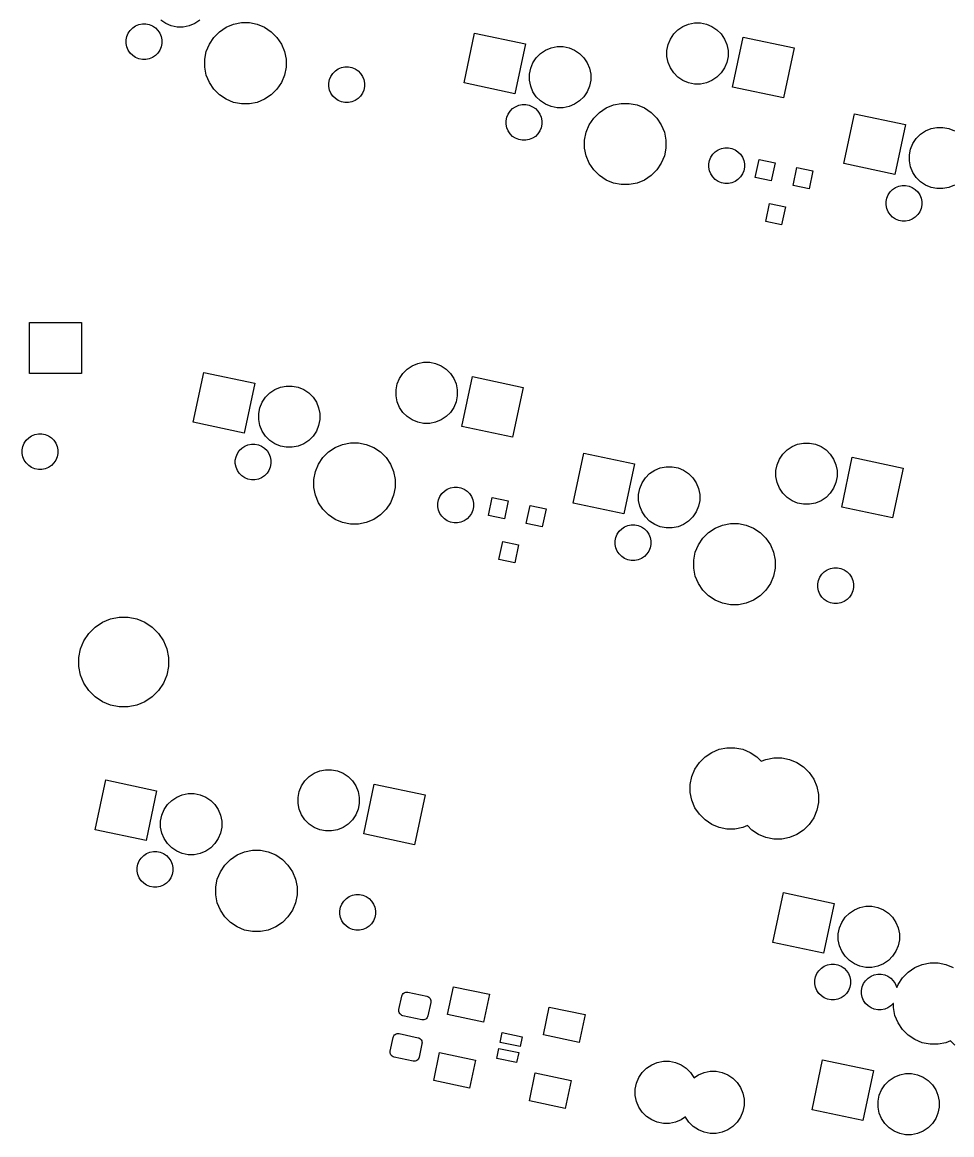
# Model space of a CAD drawing. Extents: x 25 to 360, y 20 to 134.
# Drawn here: x 100 to 145.6, y 26.8 to 81.4 of the extents above; entities that cross this region are included whole.
import ezdxf

# ---------------------------------------------------------------- set-up
doc = ezdxf.new("R2010")
doc.units = 0
doc.layers.add('BLACK', color=7, linetype='CONTINUOUS')

msp = doc.modelspace()

# ---------------------------------------------------------------- linework, layer by layer
at = {"layer": 'BLACK', "linetype": 'CONTINUOUS'}
for p, q in [((107.047, 81.2948), (106.802, 81.4589)), ((108.714, 81.4589), (108.468, 81.2948)), ((110.375, 81.2647), (110.76, 81.3413)), ((110.76, 81.3413), (111.153, 81.3413)), ((111.153, 81.3413), (111.538, 81.2647)), ((132.693, 81.2699), (132.983, 81.3276)), ((132.983, 81.3276), (133.279, 81.3276)), ((133.279, 81.3276), (133.568, 81.2699)), ((105.146, 80.6588), (105.212, 80.8181)), ((105.212, 80.8181), (105.308, 80.9614)), ((105.308, 80.9614), (105.43, 81.0832)), ((105.43, 81.0832), (105.573, 81.179)), ((105.573, 81.179), (105.732, 81.245)), ((105.732, 81.245), (105.901, 81.2786)), ((105.901, 81.2786), (106.074, 81.2786)), ((106.074, 81.2786), (106.243, 81.245)), ((106.243, 81.245), (106.402, 81.179)), ((106.402, 81.179), (106.545, 81.0832)), ((106.545, 81.0832), (106.667, 80.9614)), ((106.667, 80.9614), (106.763, 80.8181)), ((106.763, 80.8181), (106.829, 80.6588)), ((107.32, 81.1817), (107.047, 81.2948)), ((107.61, 81.124), (107.32, 81.1817)), ((107.906, 81.124), (107.61, 81.124)), ((108.195, 81.1817), (107.906, 81.124)), ((108.468, 81.2948), (108.195, 81.1817)), ((109.408, 80.6184), (109.685, 80.8962)), ((109.685, 80.8962), (110.012, 81.1144)), ((110.012, 81.1144), (110.375, 81.2647)), ((111.538, 81.2647), (111.901, 81.1144)), ((111.901, 81.1144), (112.228, 80.8962)), ((112.228, 80.8962), (112.505, 80.6184)), ((121.681, 78.3866), (122.201, 80.832)), ((122.201, 80.832), (124.695, 80.3018)), ((131.802, 80.5381), (131.966, 80.7838)), ((131.966, 80.7838), (132.175, 80.9927)), ((132.175, 80.9927), (132.42, 81.1569)), ((132.42, 81.1569), (132.693, 81.2699)), ((133.568, 81.2699), (133.841, 81.1569)), ((133.841, 81.1569), (134.087, 80.9927)), ((134.087, 80.9927), (134.296, 80.7838)), ((134.296, 80.7838), (134.46, 80.5381)), ((105.113, 80.4898), (105.146, 80.6588)), ((105.113, 80.3174), (105.113, 80.4898)), ((105.146, 80.1484), (105.113, 80.3174)), ((106.829, 80.6588), (106.863, 80.4898)), ((106.863, 80.3174), (106.829, 80.1484)), ((106.863, 80.4898), (106.863, 80.3174)), ((109.039, 79.929), (109.19, 80.2919)), ((109.19, 80.2919), (109.408, 80.6184)), ((112.505, 80.6184), (112.723, 80.2919)), ((112.723, 80.2919), (112.874, 79.929)), ((124.695, 80.3018), (124.175, 77.8565)), ((131.631, 79.9753), (131.689, 80.2651)), ((131.689, 80.2651), (131.802, 80.5381)), ((134.46, 80.5381), (134.573, 80.2651)), ((134.573, 80.2651), (134.631, 79.9753)), ((134.854, 78.1835), (135.373, 80.6288)), ((135.373, 80.6288), (137.868, 80.0987)), ((105.212, 79.9891), (105.146, 80.1484)), ((105.308, 79.8458), (105.212, 79.9891)), ((105.43, 79.7239), (105.308, 79.8458)), ((105.573, 79.6282), (105.43, 79.7239)), ((106.545, 79.7239), (106.402, 79.6282)), ((106.667, 79.8458), (106.545, 79.7239)), ((106.763, 79.9891), (106.667, 79.8458)), ((106.829, 80.1484), (106.763, 79.9891)), ((108.963, 79.5438), (109.039, 79.929)), ((112.874, 79.929), (112.95, 79.5438)), ((125.226, 79.6195), (125.435, 79.8284)), ((125.435, 79.8284), (125.681, 79.9926)), ((125.681, 79.9926), (125.954, 80.1057)), ((125.954, 80.1057), (126.244, 80.1633)), ((126.244, 80.1633), (126.539, 80.1633)), ((126.539, 80.1633), (126.829, 80.1057)), ((126.829, 80.1057), (127.102, 79.9926)), ((127.102, 79.9926), (127.348, 79.8284)), ((127.348, 79.8284), (127.557, 79.6195)), ((131.631, 79.6798), (131.631, 79.9753)), ((131.689, 79.39), (131.631, 79.6798)), ((134.631, 79.6798), (134.573, 79.39)), ((134.631, 79.9753), (134.631, 79.6798)), ((137.868, 80.0987), (137.348, 77.6533)), ((105.732, 79.5622), (105.573, 79.6282)), ((105.901, 79.5286), (105.732, 79.5622)), ((106.074, 79.5286), (105.901, 79.5286)), ((106.243, 79.5622), (106.074, 79.5286)), ((106.402, 79.6282), (106.243, 79.5622)), ((108.963, 79.151), (108.963, 79.5438)), ((109.039, 78.7658), (108.963, 79.151)), ((112.95, 79.151), (112.874, 78.7658)), ((112.95, 79.5438), (112.95, 79.151)), ((115.511, 79.0666), (115.67, 79.1326)), ((115.67, 79.1326), (115.839, 79.1662)), ((115.839, 79.1662), (116.012, 79.1662)), ((116.012, 79.1662), (116.181, 79.1326)), ((116.181, 79.1326), (116.34, 79.0666)), ((124.949, 79.1009), (125.062, 79.3738)), ((125.062, 79.3738), (125.226, 79.6195)), ((127.557, 79.6195), (127.721, 79.3738)), ((127.721, 79.3738), (127.834, 79.1009)), ((131.802, 79.1171), (131.689, 79.39)), ((134.573, 79.39), (134.46, 79.1171)), ((109.19, 78.4029), (109.039, 78.7658)), ((112.874, 78.7658), (112.723, 78.4029)), ((115.084, 78.5464), (115.15, 78.7057)), ((115.15, 78.7057), (115.246, 78.849)), ((115.246, 78.849), (115.368, 78.9709)), ((115.368, 78.9709), (115.511, 79.0666)), ((116.34, 79.0666), (116.483, 78.9709)), ((116.483, 78.9709), (116.605, 78.849)), ((116.605, 78.849), (116.701, 78.7057)), ((116.701, 78.7057), (116.767, 78.5464)), ((124.892, 78.8111), (124.949, 79.1009)), ((124.892, 78.5156), (124.892, 78.8111)), ((127.834, 79.1009), (127.892, 78.8111)), ((127.892, 78.8111), (127.892, 78.5156)), ((131.966, 78.8714), (131.802, 79.1171)), ((132.175, 78.6625), (131.966, 78.8714)), ((132.42, 78.4983), (132.175, 78.6625)), ((134.087, 78.6625), (133.841, 78.4983)), ((134.296, 78.8714), (134.087, 78.6625)), ((134.46, 79.1171), (134.296, 78.8714)), ((109.408, 78.0764), (109.19, 78.4029)), ((109.685, 77.7986), (109.408, 78.0764)), ((112.505, 78.0764), (112.228, 77.7986)), ((112.723, 78.4029), (112.505, 78.0764)), ((115.05, 78.3774), (115.084, 78.5464)), ((115.05, 78.205), (115.05, 78.3774)), ((115.084, 78.036), (115.05, 78.205)), ((116.767, 78.5464), (116.8, 78.3774)), ((116.8, 78.205), (116.767, 78.036)), ((116.8, 78.3774), (116.8, 78.205)), ((124.175, 77.8565), (121.681, 78.3866)), ((124.949, 78.2258), (124.892, 78.5156)), ((125.062, 77.9528), (124.949, 78.2258)), ((127.834, 78.2258), (127.721, 77.9528)), ((127.892, 78.5156), (127.834, 78.2258)), ((132.693, 78.3852), (132.42, 78.4983)), ((132.983, 78.3276), (132.693, 78.3852)), ((133.279, 78.3276), (132.983, 78.3276)), ((133.568, 78.3852), (133.279, 78.3276)), ((133.841, 78.4983), (133.568, 78.3852)), ((137.348, 77.6533), (134.854, 78.1835)), ((110.012, 77.5804), (109.685, 77.7986)), ((110.375, 77.4301), (110.012, 77.5804)), ((111.901, 77.5804), (111.538, 77.4301)), ((112.228, 77.7986), (111.901, 77.5804)), ((115.15, 77.8767), (115.084, 78.036)), ((115.246, 77.7334), (115.15, 77.8767)), ((115.368, 77.6116), (115.246, 77.7334)), ((115.511, 77.5158), (115.368, 77.6116)), ((115.67, 77.4498), (115.511, 77.5158)), ((116.34, 77.5158), (116.181, 77.4498)), ((116.483, 77.6116), (116.34, 77.5158)), ((116.605, 77.7334), (116.483, 77.6116)), ((116.701, 77.8767), (116.605, 77.7334)), ((116.767, 78.036), (116.701, 77.8767)), ((125.226, 77.7071), (125.062, 77.9528)), ((125.435, 77.4982), (125.226, 77.7071)), ((125.681, 77.334), (125.435, 77.4982)), ((127.348, 77.4982), (127.102, 77.334)), ((127.557, 77.7071), (127.348, 77.4982)), ((127.721, 77.9528), (127.557, 77.7071)), ((110.76, 77.3535), (110.375, 77.4301)), ((111.153, 77.3535), (110.76, 77.3535)), ((111.538, 77.4301), (111.153, 77.3535)), ((115.839, 77.4162), (115.67, 77.4498)), ((116.012, 77.4162), (115.839, 77.4162)), ((116.181, 77.4498), (116.012, 77.4162)), ((123.846, 76.8573), (123.942, 77.0007)), ((123.942, 77.0007), (124.063, 77.1225)), ((124.063, 77.1225), (124.207, 77.2183)), ((124.207, 77.2183), (124.366, 77.2843)), ((124.366, 77.2843), (124.535, 77.3179)), ((124.535, 77.3179), (124.707, 77.3179)), ((124.707, 77.3179), (124.876, 77.2843)), ((124.876, 77.2843), (125.036, 77.2183)), ((125.036, 77.2183), (125.179, 77.1225)), ((125.179, 77.1225), (125.301, 77.0007)), ((125.301, 77.0007), (125.397, 76.8573)), ((125.954, 77.221), (125.681, 77.334)), ((126.244, 77.1633), (125.954, 77.221)), ((126.539, 77.1633), (126.244, 77.1633)), ((126.829, 77.221), (126.539, 77.1633)), ((127.102, 77.334), (126.829, 77.221)), ((128.319, 76.9355), (128.646, 77.1537)), ((128.646, 77.1537), (129.009, 77.304)), ((129.009, 77.304), (129.394, 77.3806)), ((129.394, 77.3806), (129.787, 77.3806)), ((129.787, 77.3806), (130.172, 77.304)), ((130.172, 77.304), (130.535, 77.1537)), ((130.535, 77.1537), (130.861, 76.9355)), ((123.746, 76.5291), (123.78, 76.6981)), ((123.746, 76.3567), (123.746, 76.5291)), ((123.78, 76.6981), (123.846, 76.8573)), ((125.397, 76.8573), (125.463, 76.6981)), ((125.463, 76.6981), (125.496, 76.5291)), ((125.496, 76.5291), (125.496, 76.3567)), ((127.823, 76.3312), (128.041, 76.6577)), ((128.041, 76.6577), (128.319, 76.9355)), ((130.861, 76.9355), (131.139, 76.6577)), ((131.139, 76.6577), (131.357, 76.3312)), ((140.315, 74.4259), (140.835, 76.8713)), ((140.835, 76.8713), (143.329, 76.3411)), ((123.78, 76.1876), (123.746, 76.3567)), ((123.846, 76.0284), (123.78, 76.1876)), ((123.942, 75.8851), (123.846, 76.0284)), ((124.063, 75.7632), (123.942, 75.8851)), ((125.301, 75.8851), (125.179, 75.7632)), ((125.397, 76.0284), (125.301, 75.8851)), ((125.463, 76.1876), (125.397, 76.0284)), ((125.496, 76.3567), (125.463, 76.1876)), ((127.596, 75.5831), (127.673, 75.9683)), ((127.673, 75.9683), (127.823, 76.3312)), ((131.357, 76.3312), (131.507, 75.9683)), ((131.507, 75.9683), (131.584, 75.5831)), ((143.329, 76.3411), (142.809, 73.8957)), ((143.86, 75.6588), (144.069, 75.8677)), ((144.069, 75.8677), (144.315, 76.0319)), ((144.315, 76.0319), (144.588, 76.145)), ((144.588, 76.145), (144.878, 76.2026)), ((144.878, 76.2026), (145.173, 76.2026)), ((145.173, 76.2026), (145.463, 76.145)), ((145.463, 76.145), (145.736, 76.0319)), ((124.207, 75.6675), (124.063, 75.7632)), ((124.366, 75.6015), (124.207, 75.6675)), ((124.535, 75.5679), (124.366, 75.6015)), ((124.707, 75.5679), (124.535, 75.5679)), ((124.876, 75.6015), (124.707, 75.5679)), ((125.036, 75.6675), (124.876, 75.6015)), ((125.179, 75.7632), (125.036, 75.6675)), ((127.596, 75.1903), (127.596, 75.5831)), ((131.584, 75.5831), (131.584, 75.1903)), ((143.583, 75.1401), (143.696, 75.4131)), ((143.696, 75.4131), (143.86, 75.6588)), ((127.673, 74.8051), (127.596, 75.1903)), ((127.823, 74.4422), (127.673, 74.8051)), ((131.507, 74.8051), (131.357, 74.4422)), ((131.584, 75.1903), (131.507, 74.8051)), ((133.784, 74.745), (133.88, 74.8883)), ((133.88, 74.8883), (134.001, 75.0102)), ((134.001, 75.0102), (134.145, 75.1059)), ((134.145, 75.1059), (134.304, 75.1719)), ((134.304, 75.1719), (134.473, 75.2055)), ((134.473, 75.2055), (134.645, 75.2055)), ((134.645, 75.2055), (134.814, 75.1719)), ((134.814, 75.1719), (134.974, 75.1059)), ((134.974, 75.1059), (135.117, 75.0102)), ((135.117, 75.0102), (135.239, 74.8883)), ((135.239, 74.8883), (135.335, 74.745)), ((143.525, 74.8503), (143.583, 75.1401)), ((143.525, 74.5549), (143.525, 74.8503)), ((128.041, 74.1156), (127.823, 74.4422)), ((131.357, 74.4422), (131.139, 74.1156)), ((133.684, 74.4167), (133.718, 74.5857)), ((133.684, 74.2443), (133.684, 74.4167)), ((133.718, 74.0753), (133.684, 74.2443)), ((133.718, 74.5857), (133.784, 74.745)), ((135.335, 74.745), (135.401, 74.5857)), ((135.401, 74.5857), (135.434, 74.4167)), ((135.434, 74.2443), (135.401, 74.0753)), ((135.434, 74.4167), (135.434, 74.2443)), ((135.965, 73.7442), (136.152, 74.6245)), ((136.152, 74.6245), (136.934, 74.4582)), ((136.934, 74.4582), (136.747, 73.5779)), ((137.823, 73.3492), (138.01, 74.2295)), ((138.01, 74.2295), (138.793, 74.0632)), ((142.809, 73.8957), (140.315, 74.4259)), ((143.583, 74.2651), (143.525, 74.5549)), ((143.696, 73.9921), (143.583, 74.2651)), ((128.319, 73.8379), (128.041, 74.1156)), ((128.646, 73.6197), (128.319, 73.8379)), ((130.861, 73.8379), (130.535, 73.6197)), ((131.139, 74.1156), (130.861, 73.8379)), ((133.784, 73.916), (133.718, 74.0753)), ((133.88, 73.7727), (133.784, 73.916)), ((134.001, 73.6508), (133.88, 73.7727)), ((135.239, 73.7727), (135.117, 73.6508)), ((135.335, 73.916), (135.239, 73.7727)), ((135.401, 74.0753), (135.335, 73.916)), ((136.747, 73.5779), (135.965, 73.7442)), ((138.793, 74.0632), (138.606, 73.1829)), ((143.86, 73.7464), (143.696, 73.9921)), ((144.069, 73.5375), (143.86, 73.7464)), ((129.009, 73.4694), (128.646, 73.6197)), ((129.394, 73.3928), (129.009, 73.4694)), ((129.787, 73.3928), (129.394, 73.3928)), ((130.172, 73.4694), (129.787, 73.3928)), ((130.535, 73.6197), (130.172, 73.4694)), ((134.145, 73.5551), (134.001, 73.6508)), ((134.304, 73.4891), (134.145, 73.5551)), ((134.473, 73.4555), (134.304, 73.4891)), ((134.645, 73.4555), (134.473, 73.4555)), ((134.814, 73.4891), (134.645, 73.4555)), ((134.974, 73.5551), (134.814, 73.4891)), ((135.117, 73.6508), (134.974, 73.5551)), ((138.606, 73.1829), (137.823, 73.3492)), ((142.575, 73.0399), (142.697, 73.1618)), ((142.697, 73.1618), (142.84, 73.2576)), ((142.84, 73.2576), (143, 73.3235)), ((143, 73.3235), (143.169, 73.3571)), ((143.169, 73.3571), (143.341, 73.3571)), ((143.341, 73.3571), (143.51, 73.3235)), ((143.51, 73.3235), (143.669, 73.2576)), ((143.669, 73.2576), (143.813, 73.1618)), ((143.813, 73.1618), (143.935, 73.0399)), ((144.315, 73.3733), (144.069, 73.5375)), ((144.588, 73.2602), (144.315, 73.3733)), ((144.878, 73.2026), (144.588, 73.2602)), ((145.173, 73.2026), (144.878, 73.2026)), ((145.463, 73.2602), (145.173, 73.2026)), ((145.736, 73.3733), (145.463, 73.2602)), ((142.38, 72.5683), (142.414, 72.7374)), ((142.414, 72.7374), (142.48, 72.8966)), ((142.48, 72.8966), (142.575, 73.0399)), ((143.935, 73.0399), (144.03, 72.8966)), ((144.03, 72.8966), (144.096, 72.7374)), ((144.096, 72.7374), (144.13, 72.5683)), ((136.478, 71.5904), (136.665, 72.4707)), ((136.665, 72.4707), (137.448, 72.3044)), ((137.448, 72.3044), (137.26, 71.4241)), ((142.38, 72.396), (142.38, 72.5683)), ((142.414, 72.2269), (142.38, 72.396)), ((142.48, 72.0677), (142.414, 72.2269)), ((142.575, 71.9244), (142.48, 72.0677)), ((144.03, 72.0677), (143.935, 71.9244)), ((144.096, 72.2269), (144.03, 72.0677)), ((144.13, 72.396), (144.096, 72.2269)), ((144.13, 72.5683), (144.13, 72.396)), ((137.26, 71.4241), (136.478, 71.5904)), ((142.697, 71.8025), (142.575, 71.9244)), ((142.84, 71.7067), (142.697, 71.8025)), ((143, 71.6408), (142.84, 71.7067)), ((143.169, 71.6071), (143, 71.6408)), ((143.341, 71.6071), (143.169, 71.6071)), ((143.51, 71.6408), (143.341, 71.6071)), ((143.669, 71.7067), (143.51, 71.6408)), ((143.813, 71.8025), (143.669, 71.7067)), ((143.935, 71.9244), (143.813, 71.8025)), ((100.373, 64.1274), (100.373, 66.6274)), ((100.373, 66.6274), (102.923, 66.6274)), ((102.923, 66.6274), (102.923, 64.1274)), ((118.891, 64.3434), (119.137, 64.5076)), ((119.137, 64.5076), (119.41, 64.6206)), ((119.41, 64.6206), (119.699, 64.6783)), ((119.699, 64.6783), (119.995, 64.6783)), ((119.995, 64.6783), (120.285, 64.6206)), ((120.285, 64.6206), (120.558, 64.5076)), ((120.558, 64.5076), (120.803, 64.3434)), ((102.923, 64.1274), (100.373, 64.1274)), ((108.397, 61.7373), (108.917, 64.1827)), ((108.917, 64.1827), (111.411, 63.6525)), ((118.405, 63.6158), (118.518, 63.8888)), ((118.518, 63.8888), (118.682, 64.1345)), ((118.682, 64.1345), (118.891, 64.3434)), ((120.803, 64.3434), (121.012, 64.1345)), ((121.012, 64.1345), (121.176, 63.8888)), ((121.176, 63.8888), (121.29, 63.6158)), ((121.57, 61.5342), (122.09, 63.9795)), ((122.09, 63.9795), (124.584, 63.4494)), ((111.411, 63.6525), (110.892, 61.2072)), ((112.152, 63.1792), (112.397, 63.3433)), ((112.397, 63.3433), (112.67, 63.4564)), ((112.67, 63.4564), (112.96, 63.514)), ((112.96, 63.514), (113.256, 63.514)), ((113.256, 63.514), (113.545, 63.4564)), ((113.545, 63.4564), (113.818, 63.3433)), ((113.818, 63.3433), (114.064, 63.1792)), ((118.347, 63.326), (118.405, 63.6158)), ((118.347, 63.0306), (118.347, 63.326)), ((121.29, 63.6158), (121.347, 63.326)), ((121.347, 63.326), (121.347, 63.0306)), ((124.584, 63.4494), (124.064, 61.004)), ((111.779, 62.7246), (111.943, 62.9702)), ((111.943, 62.9702), (112.152, 63.1792)), ((114.064, 63.1792), (114.273, 62.9702)), ((114.273, 62.9702), (114.437, 62.7246)), ((118.405, 62.7408), (118.347, 63.0306)), ((121.347, 63.0306), (121.29, 62.7408)), ((111.608, 62.1618), (111.665, 62.4516)), ((111.665, 62.4516), (111.779, 62.7246)), ((114.437, 62.7246), (114.55, 62.4516)), ((114.55, 62.4516), (114.608, 62.1618)), ((118.518, 62.4678), (118.405, 62.7408)), ((118.682, 62.2221), (118.518, 62.4678)), ((118.891, 62.0132), (118.682, 62.2221)), ((121.012, 62.2221), (120.803, 62.0132)), ((121.176, 62.4678), (121.012, 62.2221)), ((121.29, 62.7408), (121.176, 62.4678)), ((110.892, 61.2072), (108.397, 61.7373)), ((111.608, 61.8663), (111.608, 62.1618)), ((111.665, 61.5765), (111.608, 61.8663)), ((114.608, 61.8663), (114.55, 61.5765)), ((114.608, 62.1618), (114.608, 61.8663)), ((119.137, 61.849), (118.891, 62.0132)), ((119.41, 61.7359), (119.137, 61.849)), ((119.699, 61.6783), (119.41, 61.7359)), ((119.995, 61.6783), (119.699, 61.6783)), ((120.285, 61.7359), (119.995, 61.6783)), ((120.558, 61.849), (120.285, 61.7359)), ((120.803, 62.0132), (120.558, 61.849)), ((100.472, 61.0728), (100.631, 61.1388)), ((100.631, 61.1388), (100.8, 61.1724)), ((100.8, 61.1724), (100.973, 61.1724)), ((100.973, 61.1724), (101.142, 61.1388)), ((101.142, 61.1388), (101.301, 61.0728)), ((111.779, 61.3035), (111.665, 61.5765)), ((111.943, 61.0578), (111.779, 61.3035)), ((114.437, 61.3035), (114.273, 61.0578)), ((114.55, 61.5765), (114.437, 61.3035)), ((124.064, 61.004), (121.57, 61.5342)), ((100.045, 60.5526), (100.111, 60.7119)), ((100.111, 60.7119), (100.207, 60.8552)), ((100.207, 60.8552), (100.329, 60.9771)), ((100.329, 60.9771), (100.472, 61.0728)), ((101.301, 61.0728), (101.444, 60.9771)), ((101.444, 60.9771), (101.566, 60.8552)), ((101.566, 60.8552), (101.662, 60.7119)), ((101.662, 60.7119), (101.728, 60.5526)), ((110.923, 60.569), (111.082, 60.635)), ((111.082, 60.635), (111.251, 60.6686)), ((111.251, 60.6686), (111.424, 60.6686)), ((111.424, 60.6686), (111.593, 60.635)), ((111.593, 60.635), (111.752, 60.569)), ((112.152, 60.8489), (111.943, 61.0578)), ((112.397, 60.6848), (112.152, 60.8489)), ((112.67, 60.5717), (112.397, 60.6848)), ((113.818, 60.6848), (113.545, 60.5717)), ((114.064, 60.8489), (113.818, 60.6848)), ((114.273, 61.0578), (114.064, 60.8489)), ((115.362, 60.5044), (115.725, 60.6547)), ((115.725, 60.6547), (116.11, 60.7313)), ((116.11, 60.7313), (116.503, 60.7313)), ((116.503, 60.7313), (116.888, 60.6547)), ((116.888, 60.6547), (117.251, 60.5044)), ((137.77, 60.5469), (138.043, 60.6599)), ((138.043, 60.6599), (138.333, 60.7176)), ((138.333, 60.7176), (138.629, 60.7176)), ((138.629, 60.7176), (138.918, 60.6599)), ((138.918, 60.6599), (139.191, 60.5469)), ((100.011, 60.3836), (100.045, 60.5526)), ((100.011, 60.2112), (100.011, 60.3836)), ((100.045, 60.0422), (100.011, 60.2112)), ((100.111, 59.8829), (100.045, 60.0422)), ((101.728, 60.0422), (101.662, 59.8829)), ((101.728, 60.5526), (101.761, 60.3836)), ((101.761, 60.2112), (101.728, 60.0422)), ((101.761, 60.3836), (101.761, 60.2112)), ((110.462, 59.8798), (110.496, 60.0488)), ((110.496, 60.0488), (110.562, 60.2081)), ((110.562, 60.2081), (110.658, 60.3514)), ((110.658, 60.3514), (110.78, 60.4732)), ((110.78, 60.4732), (110.923, 60.569)), ((111.752, 60.569), (111.895, 60.4732)), ((111.895, 60.4732), (112.017, 60.3514)), ((112.017, 60.3514), (112.113, 60.2081)), ((112.113, 60.2081), (112.179, 60.0488)), ((112.179, 60.0488), (112.212, 59.8798)), ((112.96, 60.514), (112.67, 60.5717)), ((113.256, 60.514), (112.96, 60.514)), ((113.545, 60.5717), (113.256, 60.514)), ((114.758, 60.0084), (115.035, 60.2862)), ((115.035, 60.2862), (115.362, 60.5044)), ((117.251, 60.5044), (117.578, 60.2862)), ((117.578, 60.2862), (117.855, 60.0084)), ((127.031, 57.7766), (127.551, 60.222)), ((127.551, 60.222), (130.045, 59.6918)), ((137.152, 59.9281), (137.316, 60.1738)), ((137.316, 60.1738), (137.525, 60.3827)), ((137.525, 60.3827), (137.77, 60.5469)), ((139.191, 60.5469), (139.437, 60.3827)), ((139.437, 60.3827), (139.646, 60.1738)), ((139.646, 60.1738), (139.81, 59.9281)), ((100.207, 59.7396), (100.111, 59.8829)), ((100.329, 59.6177), (100.207, 59.7396)), ((100.472, 59.522), (100.329, 59.6177)), ((100.631, 59.456), (100.472, 59.522)), ((101.301, 59.522), (101.142, 59.456)), ((101.444, 59.6177), (101.301, 59.522)), ((101.566, 59.7396), (101.444, 59.6177)), ((101.662, 59.8829), (101.566, 59.7396)), ((110.462, 59.7074), (110.462, 59.8798)), ((110.496, 59.5384), (110.462, 59.7074)), ((110.562, 59.3791), (110.496, 59.5384)), ((112.179, 59.5384), (112.113, 59.3791)), ((112.212, 59.7074), (112.179, 59.5384)), ((112.212, 59.8798), (112.212, 59.7074)), ((114.389, 59.319), (114.54, 59.6819)), ((114.54, 59.6819), (114.758, 60.0084)), ((117.855, 60.0084), (118.073, 59.6819)), ((118.073, 59.6819), (118.224, 59.319)), ((130.045, 59.6918), (129.525, 57.2465)), ((131.031, 59.3826), (131.304, 59.4957)), ((131.304, 59.4957), (131.594, 59.5533)), ((131.594, 59.5533), (131.889, 59.5533)), ((131.889, 59.5533), (132.179, 59.4957)), ((132.179, 59.4957), (132.452, 59.3826)), ((136.981, 59.3653), (137.039, 59.6551)), ((137.039, 59.6551), (137.152, 59.9281)), ((139.81, 59.9281), (139.923, 59.6551)), ((139.923, 59.6551), (139.981, 59.3653)), ((140.204, 57.5735), (140.723, 60.0188)), ((140.723, 60.0188), (143.218, 59.4886)), ((143.218, 59.4886), (142.698, 57.0433)), ((100.8, 59.4224), (100.631, 59.456)), ((100.973, 59.4224), (100.8, 59.4224)), ((101.142, 59.456), (100.973, 59.4224)), ((110.658, 59.2358), (110.562, 59.3791)), ((110.78, 59.1139), (110.658, 59.2358)), ((110.923, 59.0182), (110.78, 59.1139)), ((111.082, 58.9522), (110.923, 59.0182)), ((111.251, 58.9186), (111.082, 58.9522)), ((111.593, 58.9522), (111.424, 58.9186)), ((111.752, 59.0182), (111.593, 58.9522)), ((111.895, 59.1139), (111.752, 59.0182)), ((112.017, 59.2358), (111.895, 59.1139)), ((112.113, 59.3791), (112.017, 59.2358)), ((114.313, 58.9338), (114.389, 59.319)), ((118.224, 59.319), (118.3, 58.9338)), ((130.412, 58.7638), (130.576, 59.0095)), ((130.576, 59.0095), (130.785, 59.2184)), ((130.785, 59.2184), (131.031, 59.3826)), ((132.452, 59.3826), (132.698, 59.2184)), ((132.698, 59.2184), (132.907, 59.0095)), ((132.907, 59.0095), (133.071, 58.7638)), ((136.981, 59.0698), (136.981, 59.3653)), ((137.039, 58.78), (136.981, 59.0698)), ((139.981, 59.0698), (139.923, 58.78)), ((139.981, 59.3653), (139.981, 59.0698)), ((111.424, 58.9186), (111.251, 58.9186)), ((114.313, 58.541), (114.313, 58.9338)), ((114.389, 58.1558), (114.313, 58.541)), ((118.3, 58.541), (118.224, 58.1558)), ((118.3, 58.9338), (118.3, 58.541)), ((120.718, 58.3609), (120.861, 58.4566)), ((120.861, 58.4566), (121.02, 58.5226)), ((121.02, 58.5226), (121.189, 58.5562)), ((121.189, 58.5562), (121.362, 58.5562)), ((121.362, 58.5562), (121.531, 58.5226)), ((121.531, 58.5226), (121.69, 58.4566)), ((121.69, 58.4566), (121.833, 58.3609)), ((130.242, 58.2011), (130.299, 58.4909)), ((130.299, 58.4909), (130.412, 58.7638)), ((133.071, 58.7638), (133.184, 58.4909)), ((133.184, 58.4909), (133.242, 58.2011)), ((137.152, 58.5071), (137.039, 58.78)), ((137.316, 58.2614), (137.152, 58.5071)), ((139.81, 58.5071), (139.646, 58.2614)), ((139.923, 58.78), (139.81, 58.5071)), ((114.54, 57.7929), (114.389, 58.1558)), ((118.224, 58.1558), (118.073, 57.7929)), ((120.4, 57.7674), (120.434, 57.9364)), ((120.434, 57.9364), (120.5, 58.0957)), ((120.5, 58.0957), (120.596, 58.239)), ((120.596, 58.239), (120.718, 58.3609)), ((121.833, 58.3609), (121.955, 58.239)), ((121.955, 58.239), (122.051, 58.0957)), ((122.051, 58.0957), (122.117, 57.9364)), ((122.117, 57.9364), (122.15, 57.7674)), ((122.875, 57.1644), (123.062, 58.0448)), ((123.062, 58.0448), (123.845, 57.8784)), ((123.845, 57.8784), (123.658, 56.9981)), ((130.242, 57.9056), (130.242, 58.2011)), ((130.299, 57.6158), (130.242, 57.9056)), ((133.242, 57.9056), (133.184, 57.6158)), ((133.242, 58.2011), (133.242, 57.9056)), ((137.525, 58.0525), (137.316, 58.2614)), ((137.77, 57.8883), (137.525, 58.0525)), ((138.043, 57.7752), (137.77, 57.8883)), ((139.191, 57.8883), (138.918, 57.7752)), ((139.437, 58.0525), (139.191, 57.8883)), ((139.646, 58.2614), (139.437, 58.0525)), ((114.758, 57.4664), (114.54, 57.7929)), ((115.035, 57.1886), (114.758, 57.4664)), ((117.855, 57.4664), (117.578, 57.1886)), ((118.073, 57.7929), (117.855, 57.4664)), ((120.4, 57.595), (120.4, 57.7674)), ((120.434, 57.426), (120.4, 57.595)), ((120.5, 57.2667), (120.434, 57.426)), ((122.117, 57.426), (122.051, 57.2667)), ((122.15, 57.595), (122.117, 57.426)), ((122.15, 57.7674), (122.15, 57.595)), ((124.734, 56.7694), (124.921, 57.6497)), ((124.921, 57.6497), (125.703, 57.4834)), ((125.703, 57.4834), (125.516, 56.6031)), ((129.525, 57.2465), (127.031, 57.7766)), ((130.412, 57.3428), (130.299, 57.6158)), ((130.576, 57.0971), (130.412, 57.3428)), ((133.071, 57.3428), (132.907, 57.0971)), ((133.184, 57.6158), (133.071, 57.3428)), ((138.333, 57.7176), (138.043, 57.7752)), ((138.629, 57.7176), (138.333, 57.7176)), ((138.918, 57.7752), (138.629, 57.7176)), ((142.698, 57.0433), (140.204, 57.5735)), ((115.362, 56.9704), (115.035, 57.1886)), ((115.725, 56.8201), (115.362, 56.9704)), ((116.11, 56.7435), (115.725, 56.8201)), ((116.888, 56.8201), (116.503, 56.7435)), ((117.251, 56.9704), (116.888, 56.8201)), ((117.578, 57.1886), (117.251, 56.9704)), ((120.596, 57.1234), (120.5, 57.2667)), ((120.718, 57.0015), (120.596, 57.1234)), ((120.861, 56.9058), (120.718, 57.0015)), ((121.02, 56.8398), (120.861, 56.9058)), ((121.189, 56.8062), (121.02, 56.8398)), ((121.362, 56.8062), (121.189, 56.8062)), ((121.531, 56.8398), (121.362, 56.8062)), ((121.69, 56.9058), (121.531, 56.8398)), ((121.833, 57.0015), (121.69, 56.9058)), ((121.955, 57.1234), (121.833, 57.0015)), ((122.051, 57.2667), (121.955, 57.1234)), ((123.658, 56.9981), (122.875, 57.1644)), ((125.516, 56.6031), (124.734, 56.7694)), ((130.785, 56.8882), (130.576, 57.0971)), ((131.031, 56.724), (130.785, 56.8882)), ((132.698, 56.8882), (132.452, 56.724)), ((132.907, 57.0971), (132.698, 56.8882)), ((134.359, 56.694), (134.744, 56.7706)), ((134.744, 56.7706), (135.137, 56.7706)), ((135.137, 56.7706), (135.522, 56.694)), ((116.503, 56.7435), (116.11, 56.7435)), ((129.13, 56.0881), (129.196, 56.2473)), ((129.196, 56.2473), (129.292, 56.3907)), ((129.292, 56.3907), (129.413, 56.5125)), ((129.413, 56.5125), (129.557, 56.6083)), ((129.557, 56.6083), (129.716, 56.6742)), ((129.716, 56.6742), (129.885, 56.7079)), ((129.885, 56.7079), (130.057, 56.7079)), ((130.057, 56.7079), (130.226, 56.6742)), ((130.226, 56.6742), (130.386, 56.6083)), ((130.386, 56.6083), (130.529, 56.5125)), ((130.529, 56.5125), (130.651, 56.3907)), ((130.651, 56.3907), (130.747, 56.2473)), ((130.747, 56.2473), (130.813, 56.0881)), ((131.304, 56.611), (131.031, 56.724)), ((131.594, 56.5533), (131.304, 56.611)), ((131.889, 56.5533), (131.594, 56.5533)), ((132.179, 56.611), (131.889, 56.5533)), ((132.452, 56.724), (132.179, 56.611)), ((133.391, 56.0477), (133.669, 56.3254)), ((133.669, 56.3254), (133.996, 56.5437)), ((133.996, 56.5437), (134.359, 56.694)), ((135.522, 56.694), (135.885, 56.5437)), ((135.885, 56.5437), (136.211, 56.3254)), ((136.211, 56.3254), (136.489, 56.0477)), ((123.388, 55.0106), (123.576, 55.891)), ((123.576, 55.891), (124.358, 55.7246)), ((124.358, 55.7246), (124.171, 54.8443)), ((129.096, 55.9191), (129.13, 56.0881)), ((129.096, 55.7467), (129.096, 55.9191)), ((129.13, 55.5776), (129.096, 55.7467)), ((130.813, 56.0881), (130.846, 55.9191)), ((130.846, 55.7467), (130.813, 55.5776)), ((130.846, 55.9191), (130.846, 55.7467)), ((133.023, 55.3583), (133.173, 55.7211)), ((133.173, 55.7211), (133.391, 56.0477)), ((136.489, 56.0477), (136.707, 55.7211)), ((136.707, 55.7211), (136.857, 55.3583)), ((129.196, 55.4184), (129.13, 55.5776)), ((129.292, 55.2751), (129.196, 55.4184)), ((129.413, 55.1532), (129.292, 55.2751)), ((129.557, 55.0575), (129.413, 55.1532)), ((130.529, 55.1532), (130.386, 55.0575)), ((130.651, 55.2751), (130.529, 55.1532)), ((130.747, 55.4184), (130.651, 55.2751)), ((130.813, 55.5776), (130.747, 55.4184)), ((132.946, 54.9731), (133.023, 55.3583)), ((136.857, 55.3583), (136.934, 54.9731)), ((124.171, 54.8443), (123.388, 55.0106)), ((129.716, 54.9915), (129.557, 55.0575)), ((129.885, 54.9579), (129.716, 54.9915)), ((130.057, 54.9579), (129.885, 54.9579)), ((130.226, 54.9915), (130.057, 54.9579)), ((130.386, 55.0575), (130.226, 54.9915)), ((132.946, 54.5803), (132.946, 54.9731)), ((133.023, 54.1951), (132.946, 54.5803)), ((136.934, 54.5803), (136.857, 54.1951)), ((136.934, 54.9731), (136.934, 54.5803)), ((139.654, 54.5619), (139.823, 54.5955)), ((139.823, 54.5955), (139.995, 54.5955)), ((139.995, 54.5955), (140.164, 54.5619)), ((133.173, 53.8322), (133.023, 54.1951)), ((136.857, 54.1951), (136.707, 53.8322)), ((139.068, 53.9757), (139.134, 54.135)), ((139.134, 54.135), (139.23, 54.2783)), ((139.23, 54.2783), (139.351, 54.4001)), ((139.351, 54.4001), (139.495, 54.4959)), ((139.495, 54.4959), (139.654, 54.5619)), ((140.164, 54.5619), (140.324, 54.4959)), ((140.324, 54.4959), (140.467, 54.4001)), ((140.467, 54.4001), (140.589, 54.2783)), ((140.589, 54.2783), (140.685, 54.135)), ((140.685, 54.135), (140.751, 53.9757)), ((133.391, 53.5056), (133.173, 53.8322)), ((133.669, 53.2279), (133.391, 53.5056)), ((136.489, 53.5056), (136.211, 53.2279)), ((136.707, 53.8322), (136.489, 53.5056)), ((139.034, 53.8067), (139.068, 53.9757)), ((139.034, 53.6343), (139.034, 53.8067)), ((139.068, 53.4653), (139.034, 53.6343)), ((140.751, 53.9757), (140.784, 53.8067)), ((140.784, 53.6343), (140.751, 53.4653)), ((140.784, 53.8067), (140.784, 53.6343)), ((133.996, 53.0097), (133.669, 53.2279)), ((134.359, 52.8594), (133.996, 53.0097)), ((135.885, 53.0097), (135.522, 52.8594)), ((136.211, 53.2279), (135.885, 53.0097)), ((139.134, 53.306), (139.068, 53.4653)), ((139.23, 53.1627), (139.134, 53.306)), ((139.351, 53.0408), (139.23, 53.1627)), ((139.495, 52.9451), (139.351, 53.0408)), ((139.654, 52.8791), (139.495, 52.9451)), ((140.324, 52.9451), (140.164, 52.8791)), ((140.467, 53.0408), (140.324, 52.9451)), ((140.589, 53.1627), (140.467, 53.0408)), ((140.685, 53.306), (140.589, 53.1627)), ((140.751, 53.4653), (140.685, 53.306)), ((134.744, 52.7828), (134.359, 52.8594)), ((135.137, 52.7828), (134.744, 52.7828)), ((135.522, 52.8594), (135.137, 52.7828)), ((139.823, 52.8455), (139.654, 52.8791)), ((139.995, 52.8455), (139.823, 52.8455)), ((140.164, 52.8791), (139.995, 52.8455)), ((103.58, 51.6875), (103.941, 51.9283)), ((103.941, 51.9283), (104.341, 52.0941)), ((104.341, 52.0941), (104.766, 52.1787)), ((104.766, 52.1787), (105.199, 52.1787)), ((105.199, 52.1787), (105.624, 52.0941)), ((105.624, 52.0941), (106.025, 51.9283)), ((106.025, 51.9283), (106.385, 51.6875)), ((103.033, 51.0207), (103.274, 51.3811)), ((103.274, 51.3811), (103.58, 51.6875)), ((106.385, 51.6875), (106.692, 51.3811)), ((106.692, 51.3811), (106.932, 51.0207)), ((102.867, 50.6204), (103.033, 51.0207)), ((106.932, 51.0207), (107.098, 50.6204)), ((102.783, 50.1953), (102.867, 50.6204)), ((107.098, 50.6204), (107.183, 50.1953)), ((102.783, 49.762), (102.783, 50.1953)), ((102.867, 49.3369), (102.783, 49.762)), ((107.183, 49.762), (107.098, 49.3369)), ((107.183, 50.1953), (107.183, 49.762)), ((103.033, 48.9366), (102.867, 49.3369)), ((107.098, 49.3369), (106.932, 48.9366)), ((103.274, 48.5762), (103.033, 48.9366)), ((103.58, 48.2698), (103.274, 48.5762)), ((106.692, 48.5762), (106.385, 48.2698)), ((106.932, 48.9366), (106.692, 48.5762)), ((103.941, 48.029), (103.58, 48.2698)), ((104.341, 47.8632), (103.941, 48.029)), ((106.025, 48.029), (105.624, 47.8632)), ((106.385, 48.2698), (106.025, 48.029)), ((104.766, 47.7787), (104.341, 47.8632)), ((105.199, 47.7787), (104.766, 47.7787)), ((105.624, 47.8632), (105.199, 47.7787)), ((133.225, 45.0469), (133.503, 45.3246)), ((133.503, 45.3246), (133.83, 45.5428)), ((133.83, 45.5428), (134.193, 45.6931)), ((134.193, 45.6931), (134.578, 45.7697)), ((134.578, 45.7697), (134.971, 45.7697)), ((134.971, 45.7697), (135.356, 45.6931)), ((135.356, 45.6931), (135.719, 45.5428)), ((135.719, 45.5428), (136.045, 45.3246)), ((136.045, 45.3246), (136.261, 45.1089)), ((133.007, 44.7203), (133.225, 45.0469)), ((136.261, 45.1089), (136.484, 45.2013)), ((136.484, 45.2013), (136.869, 45.278)), ((136.869, 45.278), (137.262, 45.278)), ((137.262, 45.278), (137.647, 45.2013)), ((137.647, 45.2013), (138.01, 45.051)), ((138.01, 45.051), (138.337, 44.8328)), ((138.337, 44.8328), (138.614, 44.5551)), ((113.872, 44.1445), (114.081, 44.3534)), ((114.081, 44.3534), (114.327, 44.5176)), ((114.327, 44.5176), (114.6, 44.6307)), ((114.6, 44.6307), (114.889, 44.6883)), ((114.889, 44.6883), (115.185, 44.6883)), ((115.185, 44.6883), (115.475, 44.6307)), ((115.475, 44.6307), (115.748, 44.5176)), ((115.748, 44.5176), (115.993, 44.3534)), ((115.993, 44.3534), (116.202, 44.1445)), ((132.78, 43.9722), (132.857, 44.3574)), ((132.857, 44.3574), (133.007, 44.7203)), ((138.614, 44.5551), (138.833, 44.2285)), ((138.833, 44.2285), (138.983, 43.8657)), ((103.587, 41.7474), (104.107, 44.1927)), ((104.107, 44.1927), (106.601, 43.6625)), ((106.601, 43.6625), (106.082, 41.2172)), ((113.595, 43.6258), (113.708, 43.8988)), ((113.708, 43.8988), (113.872, 44.1445)), ((116.202, 44.1445), (116.366, 43.8988)), ((116.366, 43.8988), (116.48, 43.6258)), ((116.76, 41.5442), (117.28, 43.9895)), ((117.28, 43.9895), (119.774, 43.4594)), ((132.78, 43.5795), (132.78, 43.9722)), ((138.983, 43.8657), (139.06, 43.4804)), ((107.133, 42.9802), (107.342, 43.1892)), ((107.342, 43.1892), (107.587, 43.3533)), ((107.587, 43.3533), (107.86, 43.4664)), ((107.86, 43.4664), (108.15, 43.524)), ((108.15, 43.524), (108.446, 43.524)), ((108.446, 43.524), (108.735, 43.4664)), ((108.735, 43.4664), (109.008, 43.3533)), ((109.008, 43.3533), (109.254, 43.1892)), ((109.254, 43.1892), (109.463, 42.9802)), ((113.537, 43.336), (113.595, 43.6258)), ((113.537, 43.0406), (113.537, 43.336)), ((116.48, 43.6258), (116.537, 43.336)), ((116.537, 43.336), (116.537, 43.0406)), ((119.774, 43.4594), (119.254, 41.014)), ((132.857, 43.1942), (132.78, 43.5795)), ((133.007, 42.8314), (132.857, 43.1942)), ((139.06, 43.4804), (139.06, 43.0877)), ((106.855, 42.4616), (106.969, 42.7346)), ((106.969, 42.7346), (107.133, 42.9802)), ((109.463, 42.9802), (109.627, 42.7346)), ((109.627, 42.7346), (109.74, 42.4616)), ((113.595, 42.7508), (113.537, 43.0406)), ((113.708, 42.4778), (113.595, 42.7508)), ((116.48, 42.7508), (116.366, 42.4778)), ((116.537, 43.0406), (116.48, 42.7508)), ((133.225, 42.5048), (133.007, 42.8314)), ((138.983, 42.7025), (138.833, 42.3396)), ((139.06, 43.0877), (138.983, 42.7025)), ((106.798, 42.1718), (106.855, 42.4616)), ((106.798, 41.8763), (106.798, 42.1718)), ((109.74, 42.4616), (109.798, 42.1718)), ((109.798, 42.1718), (109.798, 41.8763)), ((113.872, 42.2321), (113.708, 42.4778)), ((114.081, 42.0232), (113.872, 42.2321)), ((114.327, 41.859), (114.081, 42.0232)), ((115.993, 42.0232), (115.748, 41.859)), ((116.202, 42.2321), (115.993, 42.0232)), ((116.366, 42.4778), (116.202, 42.2321)), ((133.503, 42.2271), (133.225, 42.5048)), ((133.83, 42.0089), (133.503, 42.2271)), ((138.833, 42.3396), (138.614, 42.013)), ((106.082, 41.2172), (103.587, 41.7474)), ((106.855, 41.5865), (106.798, 41.8763)), ((106.969, 41.3135), (106.855, 41.5865)), ((109.74, 41.5865), (109.627, 41.3135)), ((109.798, 41.8763), (109.74, 41.5865)), ((114.6, 41.7459), (114.327, 41.859)), ((114.889, 41.6883), (114.6, 41.7459)), ((115.185, 41.6883), (114.889, 41.6883)), ((115.475, 41.7459), (115.185, 41.6883)), ((115.748, 41.859), (115.475, 41.7459)), ((119.254, 41.014), (116.76, 41.5442)), ((134.193, 41.8586), (133.83, 42.0089)), ((134.578, 41.7819), (134.193, 41.8586)), ((134.971, 41.7819), (134.578, 41.7819)), ((135.356, 41.8586), (134.971, 41.7819)), ((135.579, 41.951), (135.356, 41.8586)), ((135.795, 41.7353), (135.579, 41.951)), ((136.121, 41.5171), (135.795, 41.7353)), ((136.484, 41.3668), (136.121, 41.5171)), ((138.01, 41.5171), (137.647, 41.3668)), ((138.337, 41.7353), (138.01, 41.5171)), ((138.614, 42.013), (138.337, 41.7353)), ((107.133, 41.0678), (106.969, 41.3135)), ((107.342, 40.8589), (107.133, 41.0678)), ((109.463, 41.0678), (109.254, 40.8589)), ((109.627, 41.3135), (109.463, 41.0678)), ((136.869, 41.2902), (136.484, 41.3668)), ((137.262, 41.2902), (136.869, 41.2902)), ((137.647, 41.3668), (137.262, 41.2902)), ((105.848, 40.3614), (105.97, 40.4833)), ((105.97, 40.4833), (106.113, 40.579)), ((106.113, 40.579), (106.272, 40.645)), ((106.272, 40.645), (106.441, 40.6786)), ((106.441, 40.6786), (106.614, 40.6786)), ((106.614, 40.6786), (106.783, 40.645)), ((106.783, 40.645), (106.942, 40.579)), ((106.942, 40.579), (107.085, 40.4833)), ((107.085, 40.4833), (107.207, 40.3614)), ((107.587, 40.6948), (107.342, 40.8589)), ((107.86, 40.5817), (107.587, 40.6948)), ((108.15, 40.524), (107.86, 40.5817)), ((108.446, 40.524), (108.15, 40.524)), ((108.735, 40.5817), (108.446, 40.524)), ((109.008, 40.6948), (108.735, 40.5817)), ((109.254, 40.8589), (109.008, 40.6948)), ((110.225, 40.2962), (110.552, 40.5144)), ((110.552, 40.5144), (110.915, 40.6647)), ((110.915, 40.6647), (111.3, 40.7413)), ((111.3, 40.7413), (111.693, 40.7413)), ((111.693, 40.7413), (112.078, 40.6647)), ((112.078, 40.6647), (112.441, 40.5144)), ((112.441, 40.5144), (112.768, 40.2962)), ((105.653, 39.8898), (105.686, 40.0588)), ((105.653, 39.7174), (105.653, 39.8898)), ((105.686, 40.0588), (105.752, 40.2181)), ((105.752, 40.2181), (105.848, 40.3614)), ((107.207, 40.3614), (107.303, 40.2181)), ((107.303, 40.2181), (107.369, 40.0588)), ((107.369, 40.0588), (107.403, 39.8898)), ((107.403, 39.8898), (107.403, 39.7174)), ((109.73, 39.6919), (109.948, 40.0184)), ((109.948, 40.0184), (110.225, 40.2962)), ((112.768, 40.2962), (113.045, 40.0184)), ((113.045, 40.0184), (113.263, 39.6919)), ((105.686, 39.5484), (105.653, 39.7174)), ((105.752, 39.3891), (105.686, 39.5484)), ((105.848, 39.2458), (105.752, 39.3891)), ((107.303, 39.3891), (107.207, 39.2458)), ((107.369, 39.5484), (107.303, 39.3891)), ((107.403, 39.7174), (107.369, 39.5484)), ((109.503, 38.9438), (109.579, 39.329)), ((109.579, 39.329), (109.73, 39.6919)), ((113.263, 39.6919), (113.414, 39.329)), ((113.414, 39.329), (113.49, 38.9438)), ((105.97, 39.1239), (105.848, 39.2458)), ((106.113, 39.0282), (105.97, 39.1239)), ((106.272, 38.9622), (106.113, 39.0282)), ((106.441, 38.9286), (106.272, 38.9622)), ((106.614, 38.9286), (106.441, 38.9286)), ((106.783, 38.9622), (106.614, 38.9286)), ((106.942, 39.0282), (106.783, 38.9622)), ((107.085, 39.1239), (106.942, 39.0282)), ((107.207, 39.2458), (107.085, 39.1239)), ((109.503, 38.551), (109.503, 38.9438)), ((113.49, 38.9438), (113.49, 38.551)), ((109.579, 38.1658), (109.503, 38.551)), ((113.49, 38.551), (113.414, 38.1658)), ((115.69, 38.1057), (115.786, 38.249)), ((115.786, 38.249), (115.908, 38.3709)), ((115.908, 38.3709), (116.051, 38.4666)), ((116.051, 38.4666), (116.21, 38.5326)), ((116.21, 38.5326), (116.379, 38.5662)), ((116.379, 38.5662), (116.552, 38.5662)), ((116.552, 38.5662), (116.721, 38.5326)), ((116.721, 38.5326), (116.88, 38.4666)), ((116.88, 38.4666), (117.023, 38.3709)), ((117.023, 38.3709), (117.145, 38.249)), ((117.145, 38.249), (117.241, 38.1057)), ((136.826, 36.2191), (137.346, 38.6645)), ((137.346, 38.6645), (139.84, 38.1343)), ((109.73, 37.8029), (109.579, 38.1658)), ((109.948, 37.4764), (109.73, 37.8029)), ((113.263, 37.8029), (113.045, 37.4764)), ((113.414, 38.1658), (113.263, 37.8029)), ((115.59, 37.7774), (115.624, 37.9464)), ((115.59, 37.605), (115.59, 37.7774)), ((115.624, 37.9464), (115.69, 38.1057)), ((117.241, 38.1057), (117.307, 37.9464)), ((117.307, 37.9464), (117.34, 37.7774)), ((117.34, 37.7774), (117.34, 37.605)), ((139.84, 38.1343), (139.32, 35.689)), ((140.371, 37.452), (140.58, 37.6609)), ((140.58, 37.6609), (140.826, 37.8251)), ((140.826, 37.8251), (141.099, 37.9382)), ((141.099, 37.9382), (141.389, 37.9958)), ((141.389, 37.9958), (141.684, 37.9958)), ((141.684, 37.9958), (141.974, 37.9382)), ((141.974, 37.9382), (142.247, 37.8251)), ((142.247, 37.8251), (142.493, 37.6609)), ((142.493, 37.6609), (142.702, 37.452)), ((110.225, 37.1986), (109.948, 37.4764)), ((110.552, 36.9804), (110.225, 37.1986)), ((112.768, 37.1986), (112.441, 36.9804)), ((113.045, 37.4764), (112.768, 37.1986)), ((115.624, 37.436), (115.59, 37.605)), ((115.69, 37.2767), (115.624, 37.436)), ((115.786, 37.1334), (115.69, 37.2767)), ((115.908, 37.0116), (115.786, 37.1334)), ((117.145, 37.1334), (117.023, 37.0116)), ((117.241, 37.2767), (117.145, 37.1334)), ((117.307, 37.436), (117.241, 37.2767)), ((117.34, 37.605), (117.307, 37.436)), ((140.094, 36.9334), (140.207, 37.2063)), ((140.207, 37.2063), (140.371, 37.452)), ((142.702, 37.452), (142.866, 37.2063)), ((142.866, 37.2063), (142.979, 36.9334)), ((110.915, 36.8301), (110.552, 36.9804)), ((111.3, 36.7535), (110.915, 36.8301)), ((111.693, 36.7535), (111.3, 36.7535)), ((112.078, 36.8301), (111.693, 36.7535)), ((112.441, 36.9804), (112.078, 36.8301)), ((116.051, 36.9158), (115.908, 37.0116)), ((116.21, 36.8498), (116.051, 36.9158)), ((116.379, 36.8162), (116.21, 36.8498)), ((116.552, 36.8162), (116.379, 36.8162)), ((116.721, 36.8498), (116.552, 36.8162)), ((116.88, 36.9158), (116.721, 36.8498)), ((117.023, 37.0116), (116.88, 36.9158)), ((140.036, 36.6436), (140.094, 36.9334)), ((140.036, 36.3481), (140.036, 36.6436)), ((142.979, 36.9334), (143.036, 36.6436)), ((143.036, 36.6436), (143.036, 36.3481)), ((139.32, 35.689), (136.826, 36.2191)), ((140.094, 36.0583), (140.036, 36.3481)), ((140.207, 35.7853), (140.094, 36.0583)), ((142.979, 36.0583), (142.866, 35.7853)), ((143.036, 36.3481), (142.979, 36.0583)), ((140.371, 35.5396), (140.207, 35.7853)), ((140.58, 35.3307), (140.371, 35.5396)), ((142.702, 35.5396), (142.493, 35.3307)), ((142.866, 35.7853), (142.702, 35.5396)), ((139.086, 34.8332), (139.208, 34.955)), ((139.208, 34.955), (139.352, 35.0508)), ((139.352, 35.0508), (139.511, 35.1167)), ((139.511, 35.1167), (139.68, 35.1504)), ((139.68, 35.1504), (139.852, 35.1504)), ((139.852, 35.1504), (140.021, 35.1167)), ((140.021, 35.1167), (140.181, 35.0508)), ((140.181, 35.0508), (140.324, 34.955)), ((140.324, 34.955), (140.446, 34.8332)), ((140.826, 35.1665), (140.58, 35.3307)), ((141.099, 35.0535), (140.826, 35.1665)), ((141.389, 34.9958), (141.099, 35.0535)), ((141.684, 34.9958), (141.389, 34.9958)), ((141.974, 35.0535), (141.684, 34.9958)), ((142.247, 35.1665), (141.974, 35.0535)), ((142.493, 35.3307), (142.247, 35.1665)), ((143.464, 34.7679), (143.791, 34.9862)), ((143.791, 34.9862), (144.153, 35.1365)), ((144.153, 35.1365), (144.539, 35.2131)), ((144.539, 35.2131), (144.931, 35.2131)), ((144.931, 35.2131), (145.317, 35.1365)), ((145.317, 35.1365), (145.68, 34.9862)), ((138.891, 34.3616), (138.925, 34.5306)), ((138.925, 34.5306), (138.991, 34.6898)), ((138.991, 34.6898), (139.086, 34.8332)), ((140.446, 34.8332), (140.541, 34.6898)), ((140.541, 34.6898), (140.607, 34.5306)), ((140.607, 34.5306), (140.641, 34.3616)), ((141.378, 34.3414), (141.5, 34.4632)), ((141.5, 34.4632), (141.643, 34.559)), ((141.643, 34.559), (141.802, 34.625)), ((141.802, 34.625), (141.971, 34.6586)), ((141.971, 34.6586), (142.144, 34.6586)), ((142.144, 34.6586), (142.313, 34.625)), ((142.313, 34.625), (142.472, 34.559)), ((142.472, 34.559), (142.615, 34.4632)), ((142.615, 34.4632), (142.737, 34.3414)), ((142.968, 34.1636), (143.186, 34.4902)), ((143.186, 34.4902), (143.464, 34.7679)), ((120.877, 32.6811), (121.168, 34.0505)), ((121.168, 34.0505), (122.929, 33.6763)), ((138.891, 34.1892), (138.891, 34.3616)), ((138.925, 34.0201), (138.891, 34.1892)), ((138.991, 33.8609), (138.925, 34.0201)), ((139.086, 33.7176), (138.991, 33.8609)), ((140.541, 33.8609), (140.446, 33.7176)), ((140.607, 34.0201), (140.541, 33.8609)), ((140.641, 34.1892), (140.607, 34.0201)), ((140.641, 34.3616), (140.641, 34.1892)), ((141.183, 33.8698), (141.216, 34.0388)), ((141.183, 33.6974), (141.183, 33.8698)), ((141.216, 34.0388), (141.282, 34.1981)), ((141.282, 34.1981), (141.378, 34.3414)), ((142.737, 34.3414), (142.833, 34.1981)), ((142.833, 34.1981), (142.899, 34.0388)), ((142.899, 34.0388), (142.905, 34.0103)), ((142.905, 34.0103), (142.968, 34.1636)), ((118.49, 32.9227), (118.63, 33.5829)), ((118.63, 33.5829), (118.645, 33.6296)), ((118.645, 33.6296), (118.669, 33.6725)), ((118.669, 33.6725), (118.7, 33.71)), ((118.7, 33.71), (118.739, 33.7406)), ((118.739, 33.7406), (118.782, 33.7631)), ((118.782, 33.7631), (118.829, 33.7768)), ((118.829, 33.7768), (118.878, 33.7809)), ((118.878, 33.7809), (118.927, 33.7755)), ((118.927, 33.7755), (119.856, 33.578)), ((119.856, 33.578), (119.903, 33.5631)), ((119.903, 33.5631), (119.946, 33.5395)), ((119.946, 33.5395), (119.983, 33.5079)), ((119.983, 33.5079), (120.014, 33.4696)), ((120.014, 33.4696), (120.036, 33.4261)), ((120.036, 33.4261), (120.05, 33.379)), ((120.054, 33.3302), (120.048, 33.2814)), ((120.05, 33.379), (120.054, 33.3302)), ((122.929, 33.6763), (122.638, 32.3069)), ((139.208, 33.5957), (139.086, 33.7176)), ((139.352, 33.5), (139.208, 33.5957)), ((139.511, 33.434), (139.352, 33.5)), ((139.68, 33.4004), (139.511, 33.434)), ((139.852, 33.4004), (139.68, 33.4004)), ((140.021, 33.434), (139.852, 33.4004)), ((140.181, 33.5), (140.021, 33.434)), ((140.324, 33.5957), (140.181, 33.5)), ((140.446, 33.7176), (140.324, 33.5957)), ((141.216, 33.5284), (141.183, 33.6974)), ((141.282, 33.3691), (141.216, 33.5284)), ((141.378, 33.2258), (141.282, 33.3691)), ((118.484, 32.874), (118.49, 32.9227)), ((118.489, 32.8251), (118.484, 32.874)), ((118.502, 32.7781), (118.489, 32.8251)), ((118.525, 32.7345), (118.502, 32.7781)), ((120.048, 33.2814), (119.908, 32.6212)), ((125.572, 31.6831), (125.863, 33.0526)), ((125.863, 33.0526), (127.624, 32.6783)), ((141.5, 33.1039), (141.378, 33.2258)), ((141.643, 33.0082), (141.5, 33.1039)), ((141.802, 32.9422), (141.643, 33.0082)), ((141.971, 32.9086), (141.802, 32.9422)), ((142.144, 32.9086), (141.971, 32.9086)), ((142.313, 32.9422), (142.144, 32.9086)), ((142.472, 33.0082), (142.313, 32.9422)), ((142.615, 33.1039), (142.472, 33.0082)), ((142.737, 33.2258), (142.615, 33.1039)), ((142.741, 33.2318), (142.737, 33.2258)), ((142.741, 33.0228), (142.741, 33.2318)), ((142.818, 32.6376), (142.741, 33.0228)), ((118.555, 32.6962), (118.525, 32.7345)), ((118.593, 32.6647), (118.555, 32.6962)), ((118.636, 32.641), (118.593, 32.6647)), ((118.682, 32.6262), (118.636, 32.641)), ((119.612, 32.4286), (118.682, 32.6262)), ((119.66, 32.4232), (119.612, 32.4286)), ((119.709, 32.4274), (119.66, 32.4232)), ((119.756, 32.441), (119.709, 32.4274)), ((119.8, 32.4635), (119.756, 32.441)), ((119.838, 32.4941), (119.8, 32.4635)), ((119.87, 32.5316), (119.838, 32.4941)), ((119.893, 32.5745), (119.87, 32.5316)), ((119.908, 32.6212), (119.893, 32.5745)), ((122.638, 32.3069), (120.877, 32.6811)), ((127.624, 32.6783), (127.333, 31.3089)), ((142.968, 32.2747), (142.818, 32.6376)), ((143.186, 31.9481), (142.968, 32.2747)), ((118.237, 31.6429), (118.269, 31.6804)), ((118.269, 31.6804), (118.307, 31.711)), ((118.307, 31.711), (118.351, 31.7335)), ((118.351, 31.7335), (118.398, 31.7471)), ((118.398, 31.7471), (118.447, 31.7513)), ((118.447, 31.7513), (118.495, 31.7458)), ((118.495, 31.7458), (119.425, 31.5483)), ((123.45, 31.3165), (123.554, 31.8055)), ((123.554, 31.8055), (124.532, 31.5976)), ((127.333, 31.3089), (125.572, 31.6831)), ((143.464, 31.6704), (143.186, 31.9481)), ((143.791, 31.4522), (143.464, 31.6704)), ((118.058, 30.893), (118.199, 31.5533)), ((118.199, 31.5533), (118.214, 31.6)), ((118.214, 31.6), (118.237, 31.6429)), ((119.425, 31.5483), (119.471, 31.5335)), ((119.471, 31.5335), (119.514, 31.5098)), ((119.617, 31.2518), (119.477, 30.5915)), ((119.514, 31.5098), (119.552, 31.4782)), ((119.552, 31.4782), (119.582, 31.4399)), ((119.582, 31.4399), (119.605, 31.3964)), ((119.605, 31.3964), (119.618, 31.3493)), ((119.623, 31.3005), (119.617, 31.2518)), ((119.618, 31.3493), (119.623, 31.3005)), ((124.428, 31.1085), (123.45, 31.3165)), ((124.532, 31.5976), (124.428, 31.1085)), ((144.153, 31.3019), (143.791, 31.4522)), ((144.539, 31.2253), (144.153, 31.3019)), ((144.931, 31.2253), (144.539, 31.2253)), ((145.317, 31.3019), (144.931, 31.2253)), ((145.54, 31.3943), (145.317, 31.3019)), ((145.755, 31.1786), (145.54, 31.3943)), ((118.053, 30.8443), (118.058, 30.893)), ((118.057, 30.7955), (118.053, 30.8443)), ((118.071, 30.7484), (118.057, 30.7955)), ((118.093, 30.7049), (118.071, 30.7484)), ((118.124, 30.6666), (118.093, 30.7049)), ((118.161, 30.635), (118.124, 30.6666)), ((118.204, 30.6113), (118.161, 30.635)), ((118.251, 30.5965), (118.204, 30.6113)), ((119.18, 30.399), (118.251, 30.5965)), ((119.477, 30.5915), (119.462, 30.5448)), ((120.191, 29.4532), (120.482, 30.8226)), ((120.482, 30.8226), (122.243, 30.4484)), ((123.283, 30.5339), (123.387, 31.023)), ((123.387, 31.023), (124.365, 30.8151)), ((124.365, 30.8151), (124.261, 30.326)), ((119.229, 30.3935), (119.18, 30.399)), ((119.278, 30.3977), (119.229, 30.3935)), ((119.325, 30.4113), (119.278, 30.3977)), ((119.368, 30.4339), (119.325, 30.4113)), ((119.407, 30.4644), (119.368, 30.4339)), ((119.438, 30.5019), (119.407, 30.4644)), ((119.462, 30.5448), (119.438, 30.5019)), ((122.243, 30.4484), (121.952, 29.079)), ((124.261, 30.326), (123.283, 30.5339)), ((130.422, 29.8404), (130.634, 30.0526)), ((130.634, 30.0526), (130.884, 30.2194)), ((130.884, 30.2194), (131.161, 30.3343)), ((131.161, 30.3343), (131.456, 30.3929)), ((131.456, 30.3929), (131.756, 30.3929)), ((131.756, 30.3929), (132.05, 30.3343)), ((132.05, 30.3343), (132.328, 30.2194)), ((132.328, 30.2194), (132.577, 30.0526)), ((132.577, 30.0526), (132.789, 29.8404)), ((138.749, 28.0154), (139.269, 30.4608)), ((139.269, 30.4608), (141.763, 29.9306)), ((124.886, 28.4553), (125.177, 29.8247)), ((125.177, 29.8247), (126.938, 29.4504)), ((130.14, 29.3134), (130.255, 29.5908)), ((130.255, 29.5908), (130.422, 29.8404)), ((132.789, 29.8404), (132.956, 29.5908)), ((132.956, 29.5908), (132.959, 29.5833)), ((132.959, 29.5833), (133.175, 29.7276)), ((133.175, 29.7276), (133.453, 29.8425)), ((133.453, 29.8425), (133.747, 29.9011)), ((133.747, 29.9011), (134.047, 29.9011)), ((134.047, 29.9011), (134.342, 29.8425)), ((134.342, 29.8425), (134.619, 29.7276)), ((134.619, 29.7276), (134.869, 29.5609)), ((134.869, 29.5609), (135.081, 29.3486)), ((141.763, 29.9306), (141.243, 27.4853)), ((142.53, 29.4516), (142.775, 29.6158)), ((142.775, 29.6158), (143.048, 29.7289)), ((143.048, 29.7289), (143.338, 29.7865)), ((143.338, 29.7865), (143.634, 29.7865)), ((143.634, 29.7865), (143.923, 29.7289)), ((143.923, 29.7289), (144.196, 29.6158)), ((144.196, 29.6158), (144.442, 29.4516)), ((121.952, 29.079), (120.191, 29.4532)), ((126.938, 29.4504), (126.647, 28.081)), ((130.082, 29.019), (130.14, 29.3134)), ((130.082, 28.7188), (130.082, 29.019)), ((135.081, 29.3486), (135.248, 29.099)), ((135.248, 29.099), (135.363, 28.8216)), ((142.043, 28.724), (142.157, 28.997)), ((142.157, 28.997), (142.321, 29.2427)), ((142.321, 29.2427), (142.53, 29.4516)), ((144.442, 29.4516), (144.651, 29.2427)), ((144.651, 29.2427), (144.815, 28.997)), ((144.815, 28.997), (144.928, 28.724)), ((126.647, 28.081), (124.886, 28.4553)), ((130.14, 28.4243), (130.082, 28.7188)), ((130.255, 28.147), (130.14, 28.4243)), ((135.363, 28.8216), (135.421, 28.5272)), ((135.421, 28.5272), (135.421, 28.227)), ((141.986, 28.4342), (142.043, 28.724)), ((141.986, 28.1388), (141.986, 28.4342)), ((144.928, 28.724), (144.986, 28.4342)), ((144.986, 28.4342), (144.986, 28.1388)), ((130.422, 27.8974), (130.255, 28.147)), ((130.634, 27.6851), (130.422, 27.8974)), ((135.363, 27.9326), (135.248, 27.6552)), ((135.421, 28.227), (135.363, 27.9326)), ((141.243, 27.4853), (138.749, 28.0154)), ((142.043, 27.849), (141.986, 28.1388)), ((142.157, 27.576), (142.043, 27.849)), ((144.928, 27.849), (144.815, 27.576)), ((144.986, 28.1388), (144.928, 27.849)), ((130.884, 27.5183), (130.634, 27.6851)), ((131.161, 27.4034), (130.884, 27.5183)), ((131.456, 27.3449), (131.161, 27.4034)), ((131.756, 27.3449), (131.456, 27.3449)), ((132.05, 27.4034), (131.756, 27.3449)), ((132.328, 27.5183), (132.05, 27.4034)), ((132.543, 27.6626), (132.328, 27.5183)), ((132.547, 27.6552), (132.543, 27.6626)), ((132.713, 27.4056), (132.547, 27.6552)), ((132.926, 27.1933), (132.713, 27.4056)), ((135.081, 27.4056), (134.869, 27.1933)), ((135.248, 27.6552), (135.081, 27.4056)), ((142.321, 27.3303), (142.157, 27.576)), ((142.53, 27.1214), (142.321, 27.3303)), ((144.651, 27.3303), (144.442, 27.1214)), ((144.815, 27.576), (144.651, 27.3303)), ((133.175, 27.0265), (132.926, 27.1933)), ((133.453, 26.9117), (133.175, 27.0265)), ((133.747, 26.8531), (133.453, 26.9117)), ((134.047, 26.8531), (133.747, 26.8531)), ((134.342, 26.9117), (134.047, 26.8531)), ((134.619, 27.0265), (134.342, 26.9117)), ((134.869, 27.1933), (134.619, 27.0265)), ((142.775, 26.9572), (142.53, 27.1214)), ((143.048, 26.8441), (142.775, 26.9572)), ((143.338, 26.7865), (143.048, 26.8441)), ((143.634, 26.7865), (143.338, 26.7865)), ((143.923, 26.8441), (143.634, 26.7865)), ((144.196, 26.9572), (143.923, 26.8441)), ((144.442, 27.1214), (144.196, 26.9572))]:
    msp.add_line(p, q, dxfattribs=at)

doc.saveas('drawing.dxf')
